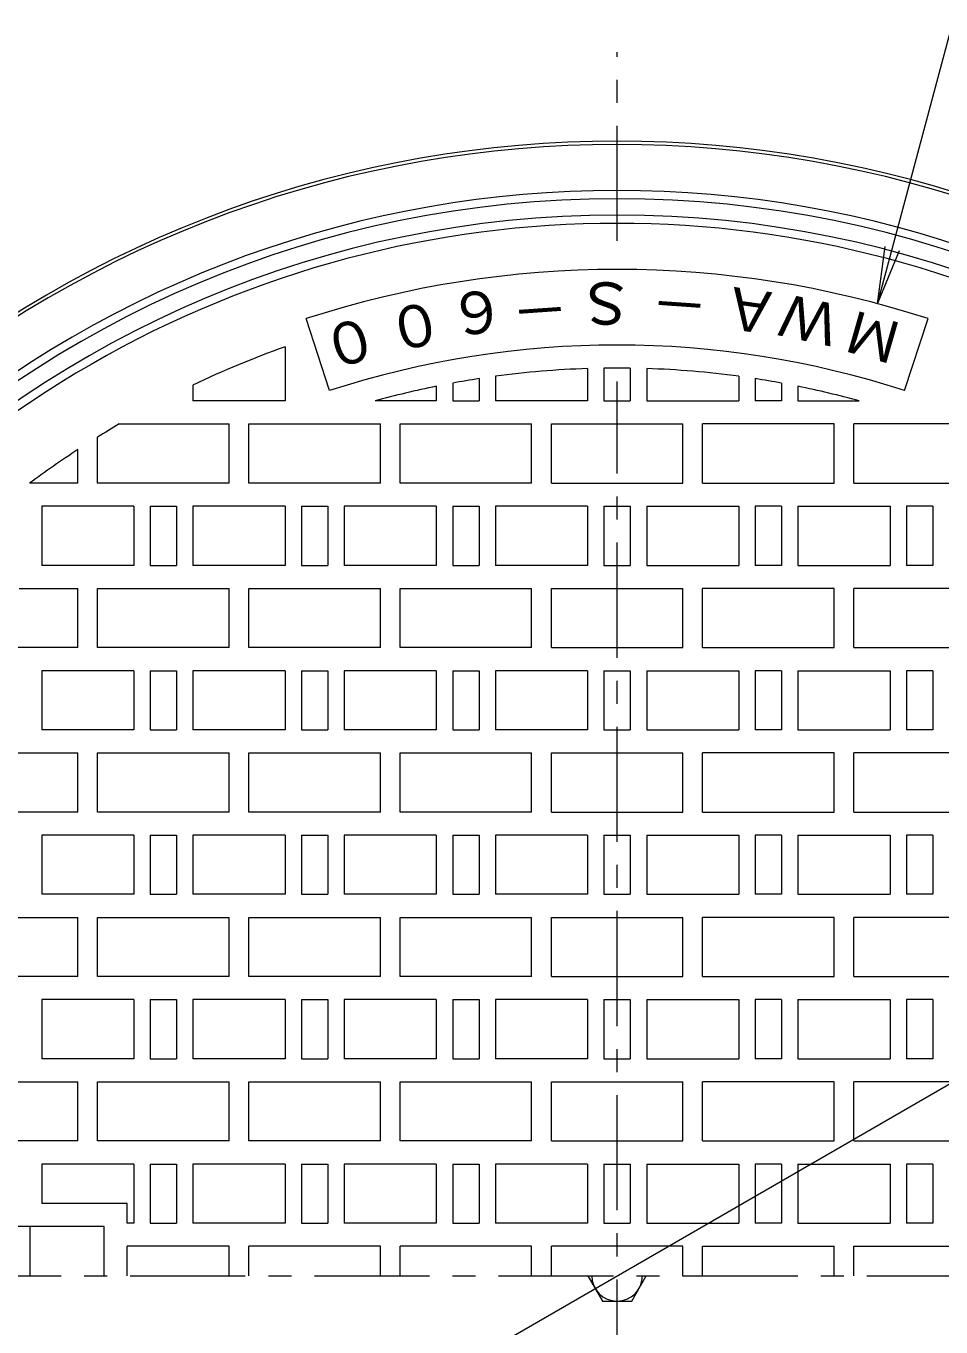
# Model space of a CAD drawing. Units: millimetres, scale not verified. Extents: x -592 to 601, y -832 to 702.
# Drawn here: x -179.8 to 98.5, y 273.7 to 669.3 of the extents above; entities that cross this region are included whole.
import ezdxf
from ezdxf.enums import TextEntityAlignment as Align

# ---------------------------------------------------------------- set-up
doc = ezdxf.new("R2010")
doc.units = ezdxf.units.MM
doc.header["$LTSCALE"] = 7
doc.linetypes.add('CHAIN1', pattern=[8, 5, -1, 1, -1])
for name, color, linetype, lineweight in [('0-1_躯体', 2, 'Continuous', 18), ('0-2_仕上', 3, 'Continuous', 18), ('0-3_建具', 6, 'Continuous', 18), ('0-4_その他', 7, 'Continuous', 18)]:
    doc.layers.add(name, color=color, linetype=linetype, lineweight=lineweight)
doc.styles.add('ＭＳ ゴシック', font='')
doc.styles.get('ＭＳ ゴシック').set_extended_font_data('MS Gothic')

msp = doc.modelspace()

# ---------------------------------------------------------------- linework, layer by layer
at = {"layer": '0-1_躯体'}
for radius, start, end in [(345, 49.36723, 130.63277), (344, 49.36723, 130.63277), (330, 49.44356, 130.55644), (327.5, 0, 180), (322.5, 0, 180)]:
    msp.add_arc((0, 289.265), radius, start, end, dxfattribs=at)
at = {"layer": '0-2_仕上', "linetype": 'CHAIN1'}
for p, q in [((0, 603.938), (0, 661.335)), ((0, -82.804), (0, 561.15)), ((-372.069, 289.266), (372.069, 289.265))]:
    msp.add_line(p, q, dxfattribs=at)
at = {"layer": '0-2_仕上'}
for p, q in [((-87.452, 558.414), (-94.559, 580.289)), ((87.452, 558.414), (94.56, 580.289)), ((-101, 571.753), (-101, 555.265)), ((-42, 562.051), (-42, 555.265)), ((-37, 562.774), (-37, 555.265)), ((-9, 565.119), (-9, 555.265)), ((-4, 565.236), (-4, 555.265)), ((4, 565.236), (4, 555.265)), ((9, 565.119), (9, 555.265)), ((37, 562.774), (37, 555.265)), ((42, 562.051), (42, 555.265)), ((-129, 560.114), (-129, 555.265)), ((-55, 559.73), (-55, 555.265)), ((-50, 560.698), (-50, 555.265)), ((50, 560.698), (50, 555.265)), ((55, 559.73), (55, 555.265)), ((-101, 555.265), (-129, 555.265)), ((-55, 555.265), (-73.621, 555.265)), ((-50, 555.265), (-42, 555.265)), ((-9, 555.265), (-37, 555.265)), ((-4, 555.265), (4, 555.265)), ((9, 555.265), (37, 555.265)), ((50, 555.265), (42, 555.265)), ((55, 555.265), (73.621, 555.265)), ((-151.391, 548.265), (-118, 548.265)), ((-118, 530.265), (-118, 548.265)), ((-72, 530.265), (-72, 548.265)), ((-26, 530.265), (-26, 548.265)), ((-20, 548.265), (20, 548.265)), ((-20, 530.265), (-20, 548.265)), ((20, 530.265), (20, 548.265)), ((26, 530.265), (26, 548.265)), ((72, 530.265), (72, 548.265)), ((-158, 530.265), (-158, 544.287)), ((-164, 530.265), (-164, 540.47)), ((-164, 530.265), (-178.659, 530.265)), ((-118, 530.265), (-158, 530.265)), ((-72, 530.265), (-112, 530.265)), ((-26, 530.265), (-66, 530.265)), ((-20, 530.265), (20, 530.265)), ((26, 530.265), (66, 530.265)), ((72, 530.265), (112, 530.265)), ((-175, 523.265), (-175, 505.265)), ((-147, 523.265), (-175, 523.265)), ((-147, 523.265), (-147, 505.265)), ((-142, 523.265), (-142, 505.265)), ((-142, 523.265), (-134, 523.265)), ((-134, 523.265), (-134, 505.265)), ((-129, 523.265), (-129, 505.265)), ((-101, 523.265), (-129, 523.265)), ((-101, 523.265), (-101, 505.265)), ((-96, 523.265), (-96, 505.265)), ((-96, 523.265), (-88, 523.265)), ((-88, 523.265), (-88, 505.265)), ((-83, 523.265), (-83, 505.265)), ((-55, 523.265), (-83, 523.265)), ((-55, 523.265), (-55, 505.265)), ((-50, 523.265), (-50, 505.265)), ((-50, 523.265), (-42, 523.265)), ((-42, 523.265), (-42, 505.265)), ((-37, 523.265), (-37, 505.265)), ((-9, 523.265), (-37, 523.265)), ((-9, 523.265), (-9, 505.265)), ((-4, 523.265), (4, 523.265)), ((-4, 523.265), (-4, 505.265)), ((4, 523.265), (4, 505.265)), ((9, 523.265), (37, 523.265)), ((9, 523.265), (9, 505.265)), ((37, 523.265), (37, 505.265)), ((42, 523.265), (42, 505.265)), ((50, 523.265), (42, 523.265)), ((50, 523.265), (50, 505.265)), ((55, 523.265), (83, 523.265)), ((55, 523.265), (55, 505.265)), ((83, 523.265), (83, 505.265)), ((88, 523.265), (88, 505.265)), ((96, 523.265), (88, 523.265)), ((96, 523.265), (96, 505.265)), ((-147, 505.265), (-175, 505.265)), ((-142, 505.265), (-134, 505.265)), ((-101, 505.265), (-129, 505.265)), ((-96, 505.265), (-88, 505.265)), ((-55, 505.265), (-83, 505.265)), ((-50, 505.265), (-42, 505.265)), ((-9, 505.265), (-37, 505.265)), ((-4, 505.265), (4, 505.265)), ((9, 505.265), (37, 505.265)), ((50, 505.265), (42, 505.265)), ((55, 505.265), (83, 505.265)), ((96, 505.265), (88, 505.265)), ((-181.893, 498.265), (-164, 498.265)), ((-164, 480.266), (-164, 498.265)), ((-118, 480.266), (-118, 498.265)), ((-72, 480.265), (-72, 498.265)), ((-26, 480.265), (-26, 498.265)), ((-20, 498.265), (20, 498.265)), ((-20, 480.265), (-20, 498.265)), ((20, 480.265), (20, 498.265)), ((26, 480.265), (26, 498.265)), ((72, 480.265), (72, 498.265)), ((-164, 480.266), (-186.232, 480.266)), ((-118, 480.266), (-158, 480.266)), ((-72, 480.265), (-112, 480.266)), ((-26, 480.265), (-66, 480.265)), ((-20, 480.265), (20, 480.265)), ((26, 480.265), (66, 480.265)), ((72, 480.265), (112, 480.265)), ((-175, 473.265), (-175, 455.265)), ((-147, 473.265), (-175, 473.265)), ((-147, 473.265), (-147, 455.265)), ((-142, 473.265), (-142, 455.265)), ((-142, 473.265), (-134, 473.265)), ((-134, 473.265), (-134, 455.265)), ((-129, 473.265), (-129, 455.265)), ((-101, 473.265), (-129, 473.265)), ((-101, 473.265), (-101, 455.265)), ((-96, 473.265), (-96, 455.265)), ((-96, 473.265), (-88, 473.265)), ((-88, 473.265), (-88, 455.265)), ((-83, 473.265), (-83, 455.265)), ((-55, 473.265), (-83, 473.265)), ((-55, 473.265), (-55, 455.265)), ((-50, 473.265), (-50, 455.265)), ((-50, 473.265), (-42, 473.265)), ((-42, 473.265), (-42, 455.265)), ((-37, 473.265), (-37, 455.265)), ((-9, 473.265), (-37, 473.265)), ((-9, 473.265), (-9, 455.265)), ((-4, 473.265), (4, 473.265)), ((-4, 473.265), (-4, 455.265)), ((4, 473.265), (4, 455.265)), ((9, 473.265), (37, 473.265)), ((9, 473.265), (9, 455.265)), ((37, 473.265), (37, 455.265)), ((42, 473.265), (42, 455.265)), ((50, 473.265), (42, 473.265)), ((50, 473.265), (50, 455.265)), ((55, 473.265), (83, 473.265)), ((55, 473.265), (55, 455.265)), ((83, 473.265), (83, 455.265)), ((88, 473.265), (88, 455.265)), ((96, 473.265), (88, 473.265)), ((96, 473.265), (96, 455.265)), ((-147, 455.265), (-175, 455.265)), ((-142, 455.265), (-134, 455.265)), ((-101, 455.265), (-129, 455.265)), ((-96, 455.265), (-88, 455.265)), ((-55, 455.265), (-83, 455.265)), ((-50, 455.265), (-42, 455.265)), ((-9, 455.265), (-37, 455.265)), ((-4, 455.265), (4, 455.265)), ((9, 455.265), (37, 455.265)), ((50, 455.265), (42, 455.265)), ((55, 455.265), (83, 455.265)), ((96, 455.265), (88, 455.265)), ((-164, 430.265), (-164, 448.265)), ((-118, 430.265), (-118, 448.265)), ((-72, 430.265), (-72, 448.265)), ((-26, 430.265), (-26, 448.265)), ((-20, 448.265), (20, 448.265)), ((-20, 430.265), (-20, 448.265)), ((20, 430.265), (20, 448.265)), ((26, 430.265), (26, 448.265)), ((72, 430.265), (72, 448.265)), ((-164, 430.265), (-204, 430.265)), ((-118, 430.265), (-158, 430.265)), ((-72, 430.265), (-112, 430.265)), ((-26, 430.265), (-66, 430.265)), ((-20, 430.265), (20, 430.265)), ((26, 430.265), (66, 430.265)), ((72, 430.265), (112, 430.265)), ((-175, 423.265), (-175, 405.265)), ((-147, 423.265), (-175, 423.265)), ((-147, 423.265), (-147, 405.265)), ((-142, 423.265), (-142, 405.265)), ((-142, 423.265), (-134, 423.265)), ((-134, 423.265), (-134, 405.265)), ((-129, 423.265), (-129, 405.265)), ((-101, 423.265), (-129, 423.265)), ((-101, 423.265), (-101, 405.265)), ((-96, 423.265), (-96, 405.265)), ((-96, 423.265), (-88, 423.265)), ((-88, 423.265), (-88, 405.265)), ((-83, 423.265), (-83, 405.265)), ((-55, 423.265), (-83, 423.265)), ((-55, 423.265), (-55, 405.265)), ((-50, 423.265), (-50, 405.265)), ((-50, 423.265), (-42, 423.265)), ((-42, 423.265), (-42, 405.265)), ((-37, 423.265), (-37, 405.265)), ((-9, 423.265), (-37, 423.265)), ((-9, 423.265), (-9, 405.265)), ((-4, 423.265), (4, 423.265)), ((-4, 423.265), (-4, 405.265)), ((4, 423.265), (4, 405.265)), ((9, 423.265), (37, 423.265)), ((9, 423.265), (9, 405.265)), ((37, 423.265), (37, 405.265)), ((42, 423.265), (42, 405.265)), ((50, 423.265), (42, 423.265)), ((50, 423.265), (50, 405.265)), ((55, 423.265), (83, 423.265)), ((55, 423.265), (55, 405.265)), ((83, 423.265), (83, 405.265)), ((88, 423.265), (88, 405.265)), ((96, 423.265), (88, 423.265)), ((96, 423.265), (96, 405.265)), ((-147, 405.265), (-175, 405.265)), ((-142, 405.265), (-134, 405.265)), ((-101, 405.265), (-129, 405.265)), ((-96, 405.265), (-88, 405.265)), ((-55, 405.265), (-83, 405.265)), ((-50, 405.265), (-42, 405.265)), ((-9, 405.265), (-37, 405.265)), ((-4, 405.265), (4, 405.265)), ((9, 405.265), (37, 405.265)), ((50, 405.265), (42, 405.265)), ((55, 405.265), (83, 405.265)), ((96, 405.265), (88, 405.265)), ((-164, 380.265), (-164, 398.265)), ((-118, 380.265), (-118, 398.265)), ((-72, 380.265), (-72, 398.265)), ((-26, 380.265), (-26, 398.265)), ((-20, 398.265), (20, 398.265)), ((-20, 380.265), (-20, 398.265)), ((20, 380.265), (20, 398.265)), ((26, 380.265), (26, 398.265)), ((72, 380.265), (72, 398.265)), ((-164, 380.265), (-204, 380.265)), ((-118, 380.265), (-158, 380.265)), ((-72, 380.265), (-112, 380.265)), ((-26, 380.265), (-66, 380.265)), ((-20, 380.265), (20, 380.265)), ((26, 380.265), (66, 380.265)), ((72, 380.265), (112, 380.265)), ((-175, 373.265), (-175, 355.265)), ((-147, 373.265), (-175, 373.265)), ((-147, 373.265), (-147, 355.265)), ((-142, 373.265), (-142, 355.265)), ((-142, 373.265), (-134, 373.265)), ((-134, 373.265), (-134, 355.265)), ((-129, 373.265), (-129, 355.265)), ((-101, 373.265), (-129, 373.265)), ((-101, 373.265), (-101, 355.265)), ((-96, 373.265), (-96, 355.265)), ((-96, 373.265), (-88, 373.265)), ((-88, 373.265), (-88, 355.265)), ((-83, 373.265), (-83, 355.265)), ((-55, 373.265), (-83, 373.265)), ((-55, 373.265), (-55, 355.265)), ((-50, 373.265), (-50, 355.265)), ((-50, 373.265), (-42, 373.265)), ((-42, 373.265), (-42, 355.265)), ((-37, 373.265), (-37, 355.265)), ((-9, 373.265), (-37, 373.265)), ((-9, 373.265), (-9, 355.265)), ((-4, 373.265), (4, 373.265)), ((-4, 373.265), (-4, 355.265)), ((4, 373.265), (4, 355.265)), ((9, 373.265), (37, 373.265)), ((9, 373.265), (9, 355.265)), ((37, 373.265), (37, 355.265)), ((42, 373.265), (42, 355.265)), ((50, 373.265), (42, 373.265)), ((50, 373.265), (50, 355.265)), ((55, 373.265), (83, 373.265)), ((55, 373.265), (55, 355.265)), ((83, 373.265), (83, 355.265)), ((88, 373.265), (88, 355.265)), ((96, 373.265), (88, 373.265)), ((96, 373.265), (96, 355.265)), ((-147, 355.265), (-175, 355.265)), ((-142, 355.265), (-134, 355.265)), ((-101, 355.265), (-129, 355.265)), ((-96, 355.265), (-88, 355.265)), ((-55, 355.265), (-83, 355.265)), ((-50, 355.265), (-42, 355.265)), ((-9, 355.265), (-37, 355.265)), ((-4, 355.265), (4, 355.265)), ((9, 355.265), (37, 355.265)), ((50, 355.265), (42, 355.265)), ((55, 355.265), (83, 355.265)), ((96, 355.265), (88, 355.265)), ((-164, 330.265), (-164, 348.265)), ((-118, 330.265), (-118, 348.265)), ((-72, 330.265), (-72, 348.265)), ((-26, 330.265), (-26, 348.265)), ((-20, 348.265), (20, 348.265)), ((-20, 330.265), (-20, 348.265)), ((20, 330.265), (20, 348.265)), ((26, 330.265), (26, 348.265)), ((72, 330.265), (72, 348.265)), ((-164, 330.265), (-204, 330.265)), ((-118, 330.265), (-158, 330.265)), ((-72, 330.265), (-112, 330.265)), ((-26, 330.265), (-66, 330.265)), ((-20, 330.265), (20, 330.265)), ((26, 330.265), (66, 330.265)), ((72, 330.265), (112, 330.265)), ((-147, 323.265), (-175, 323.265)), ((-175, 323.265), (-175, 311.265)), ((-147, 323.265), (-147, 305.265)), ((-142, 323.265), (-142, 305.265)), ((-142, 323.265), (-134, 323.265)), ((-134, 323.265), (-134, 305.265)), ((-129, 323.265), (-129, 305.265)), ((-101, 323.265), (-129, 323.265)), ((-101, 323.265), (-101, 305.265)), ((-96, 323.265), (-96, 305.265)), ((-96, 323.265), (-88, 323.265)), ((-88, 323.265), (-88, 305.265)), ((-83, 323.265), (-83, 305.265)), ((-55, 323.265), (-83, 323.265)), ((-55, 323.265), (-55, 305.265)), ((-50, 323.265), (-50, 305.265)), ((-50, 323.265), (-42, 323.265)), ((-42, 323.265), (-42, 305.265)), ((-37, 323.265), (-37, 305.265)), ((-9, 323.265), (-37, 323.265)), ((-9, 323.265), (-9, 305.265)), ((-4, 323.265), (4, 323.265)), ((-4, 323.265), (-4, 305.265)), ((4, 323.265), (4, 305.265)), ((9, 323.265), (37, 323.265)), ((9, 323.265), (9, 305.265)), ((37, 323.265), (37, 305.265)), ((42, 323.265), (42, 305.265)), ((50, 323.265), (42, 323.265)), ((50, 323.265), (50, 305.265)), ((55, 323.265), (83, 323.265)), ((55, 323.265), (55, 305.265)), ((83, 323.265), (83, 305.265)), ((88, 323.265), (88, 305.265)), ((96, 323.265), (88, 323.265)), ((96, 323.265), (96, 305.265)), ((-149, 311.265), (-175, 311.265)), ((-149, 305.265), (-149, 311.265)), ((-147, 305.265), (-149, 305.265)), ((-142, 305.265), (-134, 305.265)), ((-101, 305.265), (-129, 305.265)), ((-96, 305.265), (-88, 305.265)), ((-55, 305.265), (-83, 305.265)), ((-50, 305.265), (-42, 305.265)), ((-9, 305.265), (-37, 305.265)), ((-4, 305.265), (4, 305.265)), ((9, 305.265), (37, 305.265)), ((50, 305.265), (42, 305.265)), ((55, 305.265), (83, 305.265)), ((96, 305.265), (88, 305.265)), ((-156, 304.265), (-212, 304.265)), ((-178.5, 289.265), (-178.5, 304.265)), ((-156, 289.265), (-156, 304.265)), ((-118, 298.265), (-149, 298.265)), ((-149, 289.265), (-149, 298.265)), ((-118, 289.265), (-118, 298.265)), ((-72, 298.265), (-112, 298.265)), ((-112, 289.265), (-112, 298.265)), ((-72, 289.265), (-72, 298.265)), ((-26, 298.265), (-66, 298.265)), ((-66, 289.265), (-66, 298.265)), ((-26, 289.265), (-26, 298.265)), ((20, 298.265), (-20, 298.265)), ((-20, 289.265), (-20, 298.265)), ((20, 289.265), (20, 298.265)), ((26, 298.265), (66, 298.265)), ((26, 289.265), (26, 298.265)), ((66, 289.265), (66, 298.265)), ((72, 298.265), (112, 298.265)), ((72, 289.265), (72, 298.265))]:
    msp.add_line(p, q, dxfattribs=at)
for points in [[(-112, 530.265), (-112, 548.265), (-72, 548.265)], [(-66, 530.265), (-66, 548.265), (-26, 548.265)], [(66, 530.265), (66, 548.265), (26, 548.265)], [(112, 530.265), (112, 548.265), (72, 548.265)], [(-158, 480.266), (-158, 498.265), (-118, 498.265)], [(-112, 480.266), (-112, 498.265), (-72, 498.265)], [(-66, 480.265), (-66, 498.265), (-26, 498.265)], [(66, 480.265), (66, 498.265), (26, 498.265)], [(112, 480.265), (112, 498.265), (72, 498.265)], [(-204, 430.265), (-204, 448.265), (-164, 448.265)], [(-158, 430.265), (-158, 448.265), (-118, 448.265)], [(-112, 430.265), (-112, 448.265), (-72, 448.265)], [(-66, 430.265), (-66, 448.265), (-26, 448.265)], [(66, 430.265), (66, 448.265), (26, 448.265)], [(112, 430.265), (112, 448.265), (72, 448.265)], [(-204, 380.265), (-204, 398.265), (-164, 398.265)], [(-158, 380.265), (-158, 398.265), (-118, 398.265)], [(-112, 380.265), (-112, 398.265), (-72, 398.265)], [(-66, 380.265), (-66, 398.265), (-26, 398.265)], [(66, 380.265), (66, 398.265), (26, 398.265)], [(112, 380.265), (112, 398.265), (72, 398.265)], [(-204, 330.265), (-204, 348.265), (-164, 348.265)], [(-158, 330.265), (-158, 348.265), (-118, 348.265)], [(-112, 330.265), (-112, 348.265), (-72, 348.265)], [(-66, 330.265), (-66, 348.265), (-26, 348.265)], [(66, 330.265), (66, 348.265), (26, 348.265)], [(112, 330.265), (112, 348.265), (72, 348.265)]]:
    msp.add_lwpolyline(points, dxfattribs=at)
for radius, start, end in [(320, 359.99994, 179.99995), (306, 71.99994, 108), (300, 109.67387, 115.46751), (283, 71.99995, 107.99998), (276, 98.75288, 100.4373), (276, 91.86867, 97.7041), (276, 89.16959, 90.83037), (276, 82.29585, 88.13129), (276, 79.56265, 81.24707), (276, 101.49458, 105.4705), (276, 74.52945, 78.50537), (300, 120.30722, 121.78047), (300, 123.1386, 126.55043)]:
    msp.add_arc((0, 289.265), radius, start, end, dxfattribs=at)
at = {"layer": '0-3_建具', "color": 2}
msp.add_lwpolyline([(-8.885, 289.265), (-4.442, 281.571), (4.442, 281.571), (8.885, 289.265)], dxfattribs=at)
msp.add_arc((0, 289.265), 7.695, 180, 0, dxfattribs=at)
at = {"layer": '0-4_その他'}
for p, q in [((79.199, 584.839), (101.821, 669.265)), ((79.199, 584.839), (81.483, 602.189)), ((79.199, 584.839), (85.896, 601.006)), ((-303.109, 114.265), (303.109, 464.265))]:
    msp.add_line(p, q, dxfattribs=at)

# ---------------------------------------------------------------- texts
at = {"layer": '0-2_仕上', "color": 4, "style": 'ＭＳ ゴシック'}
for s, rotation, p in [('Ｓ', 180, (5.507, 595.166)), ('Ａ', 172, (50.496, 591.721)), ('６', 188, (-35.375, 593.539)), ('－', 176, (28.455, 594.414)), ('Ｗ', 168, (68.829, 588.095)), ('０', 192, (-55.034, 589.888)), ('－', 184, (-15.467, 593.819)), ('Ｍ', 164, (89.058, 582.116)), ('０', 196, (-75.67, 585.293))]:
    msp.add_text(s, height=12.83, rotation=rotation, dxfattribs=at).set_placement(p, align=Align.BOTTOM_LEFT)

doc.saveas('drawing.dxf')
